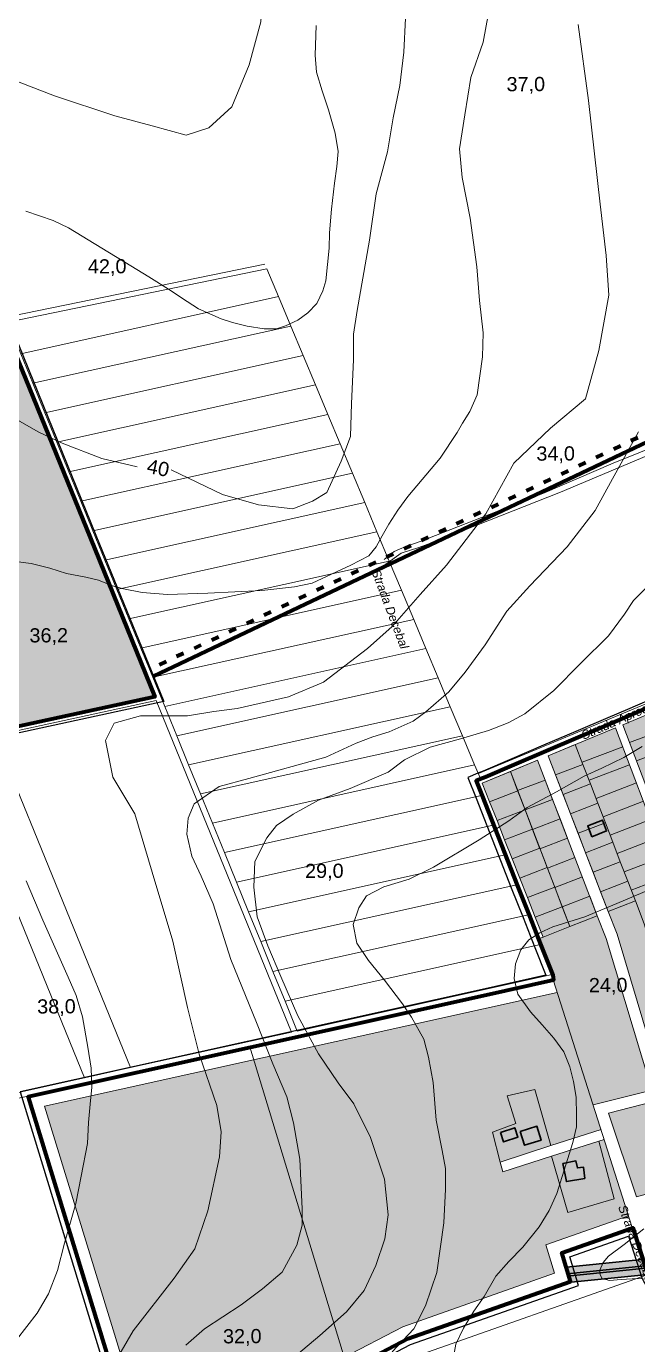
# Model space of a CAD drawing. Header units: metres. Extents: x 783184 to 1587399, y 282652 to 580595.
# Drawn here: x 786409 to 786883, y 289931 to 290953 of the extents above; entities that cross this region are included whole.
import ezdxf

# ---------------------------------------------------------------- set-up
doc = ezdxf.new("R2010")
doc.units = ezdxf.units.M
doc.header["$LTSCALE"] = 0.5
doc.linetypes.add('ACAD_ISO03W100', pattern=[30, 12, -18])
for name, color, linetype in [('canal', 7, 'CONTINUOUS'), ('cladiri', 18, 'CONTINUOUS'), ('curbe  de nivelI', 7, 'CONTINUOUS'), ('denumire strazi', 3, 'CONTINUOUS'), ('Limita intravilan existent', 1, 'CONTINUOUS'), ('Limita intravilan propus', 5, 'CONTINUOUS'), ('locuinte si functiuni complementare', 51, 'CONTINUOUS'), ('proprietati extravilan', 7, 'CONTINUOUS'), ('strazi', 7, 'CONTINUOUS')]:
    doc.layers.add(name, color=color, linetype=linetype)
doc.layers.add('cote de nivel', color=1, linetype='CONTINUOUS', lineweight=211)
doc.layers.add('Limite proprietati', color=7, linetype='CONTINUOUS', lineweight=5)
doc.styles.add('arial', font='arial.ttf')
doc.styles.add('ARIAL_ITALIC', font='ariali.ttf')

msp = doc.modelspace()

# ---------------------------------------------------------------- hatches: boundary and pattern name
at = {"layer": 'canal', "lineweight": 40, "true_color": 0xd1ffff}
h = msp.add_hatch(color=7, dxfattribs=at)
h.paths.add_polyline_path([(787008.8647, 290071.06883), (786966.40076, 290040.4707), (786944.0587, 290023.86537), (786928.556, 290013.32895), (786912.24827, 289999.68281), (786828.0981, 289991.08701), (786828.6062, 289986.11289), (786914.28137, 289994.86447), (786931.57317, 290009.33406), (786946.95657, 290019.78941), (786969.35374, 290036.43569), (786986.99336, 290049.14623), (787070.44537, 289999.29814), (787112.43364, 289974.45263), (787132.98051, 289962.83737), (787143.72198, 289866.90314), (787246.48678, 289811.92527), (787273.96368, 289797.95278), (787291.3175, 289796.18621), (787315.90207, 289800.0407), (787346.80484, 289813.38592), (787405.65953, 289827.8701), (787433.84099, 289845.28068), (787448.1879, 289867.52125), (787448.1879, 289909.67254), (787453.91518, 289947.66063), (787525.47942, 289974.76899), (787573.87722, 289985.84742), (787640.50162, 289993.43827), (787690.50284, 290043.68561), (787733.8678, 290115.46533), (787754.91634, 290152.17971), (787773.83614, 290193.20682), (787773.83614, 290230.90105), (787778.38665, 290267.26585), (787784.15182, 290305.91923), (787789.26361, 290354.13001), (787791.94178, 290388.14051), (787790.79335, 290424.57057), (787797.80555, 290424.72564), (787815.74845, 290430.8634), (787820.97919, 290431.56745), (787831.60136, 290434.75248), (787837.8093, 290436.61391), (787841.36544, 290437.6802), (787849.36048, 290438.32234), (787861.14548, 290439.75765), (787865.16543, 290441.26436), (787872.35588, 290443.18559), (787894.26025, 290443.32836), (787905.6629, 290444.97694), (787913.28585, 290447.13227), (787927.5367, 290453.00151), (787938.33239, 290457.8607), (787944.25085, 290459.79552), (787953.48628, 290462.15036), (787965.0848, 290466.34627), (787970.20975, 290471.52502), (787977.47556, 290473.68703), (787980.54028, 290473.9927), (787992.56877, 290474.41488), (788007.84641, 290482.3355), (788010.99266, 290485.42943), (788016.46708, 290487.79593), (788020.25049, 290487.54382), (788021.42462, 290487.70386), (788023.20435, 290488.62022), (788023.83033, 290490.28867), (788025.12873, 290491.87478), (788035.11345, 290493.08815), (788040.77847, 290493.3432), (788042.55354, 290493.96937), (788045.23994, 290495.51843), (788048.33378, 290498.82884), (788051.49467, 290503.36392), (788057.08208, 290511.63931), (788060.09766, 290515.37748), (788094.99294, 290557.82029), (788124.36896, 290598.87946), (788131.17555, 290604.25615), (788152.71098, 290610.87632), (788173.20884, 290616.07059), (788188.65561, 290621.12042), (788195.52188, 290621.58958), (788205.24271, 290616.27051), (788328.7795, 290544.88186), (788508.77375, 290453.42447), (788574.32579, 290417.63538), (788591.72981, 290406.21953), (788608.41038, 290391.17982), (788637.08309, 290356.15226), (788649.4435, 290337.79607), (788658.32684, 290315.68891), (788681.01376, 290282.99906), (788706.57767, 290256.90519), (788773.32612, 290212.6354), (788776.08971, 290216.80224), (788709.78047, 290260.78073), (788684.88078, 290286.19661), (788662.75604, 290318.07641), (788653.88596, 290340.15055), (788641.10004, 290359.13866), (788612.03966, 290394.63982), (788594.793, 290410.18993), (788576.89915, 290421.92708), (788511.10473, 290457.84849), (788331.16456, 290549.27841), (788207.69395, 290620.62881), (788196.63953, 290626.67761), (788187.69367, 290626.06635), (788171.8163, 290620.87575), (788151.36143, 290615.69237), (788128.81116, 290608.76024), (788120.71433, 290602.36435), (788091.02416, 290560.8661), (788056.22067, 290518.53493), (788053.05709, 290514.61329), (788047.37152, 290506.19253), (788044.43644, 290501.98142), (788042.09618, 290499.47735), (788040.08388, 290498.31699), (788034.69882, 290498.07455), (788022.5319, 290496.59599), (788019.43878, 290492.81748), (788019.36247, 290492.61408), (788015.59301, 290492.86526), (788008.15219, 290489.64872), (788004.87711, 290486.4281), (787991.26755, 290479.37229), (787980.20412, 290478.98398), (787976.50573, 290478.61511), (787967.55648, 290475.95218), (787962.3238, 290470.66456), (787952.01464, 290466.9351), (787942.85481, 290464.59954), (787936.52429, 290462.53001), (787925.55803, 290457.59404), (787911.6482, 290451.86525), (787904.62045, 290449.87821), (787893.88446, 290448.32602), (787871.68341, 290448.18131), (787863.63905, 290446.03193), (787859.94904, 290444.64888), (787848.85787, 290443.29807), (787840.43694, 290442.62173), (787836.37324, 290441.40324), (787830.16529, 290439.54181), (787819.92111, 290436.47012), (787814.59479, 290435.75321), (787796.92037, 290429.70728), (787785.63681, 290429.45777), (787786.93559, 290388.25835), (787784.28435, 290354.58995), (787779.19087, 290306.55191), (787773.43266, 290267.94516), (787768.83614, 290231.21267), (787768.83614, 290194.30417), (787750.46856, 290154.47454), (787729.55857, 290118.00183), (787686.53429, 290046.78602), (787638.19391, 289998.20769), (787573.03376, 289990.78367), (787524.0292, 289979.56635), (787449.40733, 289951.29977), (787443.1879, 289910.04733), (787443.1879, 289868.99402), (787430.25183, 289848.94053), (787403.70082, 289832.53725), (787345.20523, 289818.14145), (787314.50155, 289804.8822), (787291.18122, 289801.22593), (787275.39834, 289802.83258), (787248.79954, 289816.35855), (787148.39843, 289870.07186), (787134.18964, 289996.97351)])
h.paths.add_polyline_path([(787069.42331, 289997.57901), (786987.09617, 290046.75518), (786970.53493, 290034.82169), (786948.11572, 290018.15902), (786932.78003, 290007.73611), (786915.09461, 289992.93714), (786828.80944, 289984.12324), (786829.31753, 289979.14913), (786917.12771, 289988.1188), (786935.79719, 290003.74122), (786951.01358, 290014.08305), (786967.11513, 290026.05023), (787129.61623, 289929.97541), (787137.17494, 289862.46693), (787243.24893, 289805.7187), (787271.95516, 289791.12107), (787291.5083, 289789.13061), (787317.86279, 289793.2626), (787349.04429, 289806.72819), (787408.40172, 289821.3361), (787438.86583, 289840.15689), (787455.1879, 289865.45937), (787455.1879, 289909.14783), (787460.22617, 289942.56584), (787527.50972, 289968.05268), (787575.05806, 289978.93667), (787643.73242, 289986.76109), (787696.05881, 290039.34503), (787739.90072, 290111.91424), (787761.14323, 290148.96695), (787780.83614, 290191.67053), (787780.83614, 290230.46477), (787785.32224, 290266.31482), (787791.09714, 290305.03348), (787796.23458, 290353.4861), (787798.95046, 290387.97553), (787798.01252, 290417.7285), (787799.0448, 290417.75133), (787817.36358, 290424.01767), (787822.46049, 290424.70371), (787833.61185, 290428.04741), (787839.8198, 290429.90884), (787842.66533, 290430.76207), (787850.06412, 290431.35631), (787862.8205, 290432.90993), (787867.30236, 290434.58977), (787873.29734, 290436.19157), (787894.78635, 290436.33164), (787907.12232, 290438.11516), (787915.57858, 290440.5061), (787930.30684, 290446.57196), (787940.86374, 290451.32367), (787946.20531, 290453.0699), (787955.54658, 290455.45172), (787968.95019, 290460.30065), (787973.92433, 290465.32701), (787978.83331, 290466.78772), (787981.01089, 290467.00491), (787994.39047, 290467.47451), (788012.00342, 290476.60586), (788014.96931, 290479.52242), (788017.69077, 290480.69886), (788020.49294, 290480.51215), (788023.56067, 290480.93029), (788028.80964, 290483.63293), (788029.45343, 290485.34883), (788035.69392, 290486.10719), (788042.12922, 290486.39692), (788045.49101, 290487.58282), (788049.6412, 290489.97595), (788053.79006, 290494.41522), (788057.26708, 290499.40388), (788062.71708, 290507.47574), (788065.52545, 290510.95706), (788100.54924, 290553.55617), (788129.48546, 290594.00062), (788134.4857, 290597.95043), (788154.60034, 290604.13384), (788175.1584, 290609.34337), (788190.00234, 290614.19612), (788193.95718, 290614.46635), (788201.81099, 290610.16887), (788325.44042, 290538.72668), (788505.51037, 290447.23083), (788570.72307, 290411.62701), (788587.44134, 290400.66097), (788603.32938, 290386.33583), (788631.45935, 290351.9713), (788643.22404, 290334.49979), (788652.12596, 290312.3464), (788675.59993, 290278.52249), (788702.09376, 290251.47942), (788769.4571, 290206.80182), (788772.22069, 290210.96866), (788705.29655, 290255.35497), (788679.46695, 290281.72004), (788656.55516, 290314.73391), (788647.66651, 290336.85428), (788635.47631, 290354.9577), (788606.95867, 290389.79582), (788590.50453, 290404.63137), (788573.29644, 290415.91871), (788507.84135, 290451.65485), (788327.82548, 290543.12324), (788204.26222, 290614.52718), (788195.07482, 290619.55437), (788189.04039, 290619.14205), (788173.76586, 290614.14853), (788153.25079, 290608.94989), (788132.12131, 290602.45452), (788125.83082, 290597.48551), (788096.58045, 290556.60197), (788061.64846, 290514.1145), (788058.69208, 290510.44972), (788053.14393, 290502.23248), (788049.89271, 290497.5678), (788046.49744, 290493.93487), (788043.39281, 290492.14464), (788041.1644, 290491.35855), (788035.2793, 290491.09359), (788026.16747, 290489.98629), (788025.58695, 290489.27715), (788024.80586, 290487.19528), (788021.43637, 290485.46037), (788016.8167, 290485.76819), (788012.12884, 290483.74171), (788009.03413, 290480.69846), (787993.08926, 290472.43191), (787980.67474, 290471.99619), (787977.86349, 290471.7158), (787971.27106, 290469.75416), (787966.1892, 290464.61895), (787954.07494, 290460.23646), (787944.80927, 290457.87391), (787939.05563, 290455.99298), (787928.32817, 290451.1645), (787913.94092, 290445.23908), (787906.07988, 290443.01643), (787894.41056, 290441.3293), (787872.62487, 290441.1873), (787865.77598, 290439.35734), (787861.62406, 290437.80116), (787849.56152, 290436.33205), (787841.73683, 290435.70359), (787838.38373, 290434.69818), (787832.17579, 290432.83674), (787821.40242, 290429.60638), (787816.20991, 290428.90748), (787798.15962, 290422.73298), (787792.85597, 290422.61569), (787793.94426, 290388.09337), (787791.25532, 290353.94604), (787786.13619, 290305.66616), (787780.36825, 290266.99413), (787775.83614, 290230.7764), (787775.83614, 290192.76788), (787756.69545, 290151.26178), (787735.59149, 290114.45074), (787692.09026, 290042.44544), (787641.42471, 289991.5305), (787574.2146, 289983.87292), (787526.0595, 289972.85004), (787455.71832, 289946.20498), (787450.1879, 289909.52262), (787450.1879, 289866.93214), (787435.27666, 289843.81674), (787406.44301, 289826.00324), (787347.44468, 289811.48371), (787316.46228, 289798.1041), (787291.37202, 289794.17033), (787273.38982, 289796.00087), (787245.56168, 289810.15197), (787141.8514, 289865.63565), (787131.10665, 289961.59922), (787111.43218, 289972.72131)])
at = {"layer": 'canal', "lineweight": 40, "true_color": 0x00c2c2}
msp.add_hatch(color=132, dxfattribs=at).paths.add_polyline_path([(787132.98051, 289962.83737), (787112.43364, 289974.45263), (787070.44537, 289999.29814), (786986.99336, 290049.14623), (786969.35374, 290036.43569), (786946.95657, 290019.78941), (786931.57317, 290009.33406), (786914.28137, 289994.86447), (786828.6062, 289986.11289), (786828.80944, 289984.12324), (786915.09461, 289992.93714), (786932.78003, 290007.73611), (786948.11572, 290018.15902), (786970.53493, 290034.82169), (786987.09617, 290046.75518), (787069.42331, 289997.57901), (787111.43218, 289972.72131), (787131.10665, 289961.59922), (787141.8514, 289865.63565), (787245.56168, 289810.15197), (787273.38982, 289796.00087), (787291.37202, 289794.17033), (787316.46228, 289798.1041), (787347.44468, 289811.48371), (787406.44301, 289826.00324), (787435.27666, 289843.81674), (787450.1879, 289866.93214), (787450.1879, 289909.52262), (787455.71832, 289946.20498), (787526.0595, 289972.85004), (787574.2146, 289983.87292), (787641.42471, 289991.5305), (787692.09026, 290042.44544), (787735.59149, 290114.45074), (787756.69545, 290151.26178), (787775.83614, 290192.76788), (787775.83614, 290230.7764), (787780.36825, 290266.99413), (787786.13619, 290305.66616), (787791.25532, 290353.94604), (787793.94426, 290388.09337), (787792.85597, 290422.61569), (787798.15962, 290422.73298), (787816.20991, 290428.90748), (787821.40242, 290429.60638), (787832.17579, 290432.83674), (787838.38373, 290434.69818), (787841.73683, 290435.70359), (787849.56152, 290436.33205), (787861.62406, 290437.80116), (787865.77598, 290439.35734), (787872.62487, 290441.1873), (787894.41056, 290441.3293), (787906.07988, 290443.01643), (787913.94092, 290445.23908), (787928.32817, 290451.1645), (787939.05563, 290455.99298), (787944.80927, 290457.87391), (787945.489, 290458.04723), (787954.07494, 290460.23646), (787966.1892, 290464.61895), (787971.27106, 290469.75416), (787977.86349, 290471.7158), (787980.67474, 290471.99619), (787993.08926, 290472.43191), (788009.03413, 290480.69846), (788012.12884, 290483.74171), (788016.8167, 290485.76819), (788020.31976, 290485.53477), (788022.03492, 290485.76856), (788024.80586, 290487.19528), (788025.58695, 290489.27715), (788026.16747, 290489.98629), (788035.2793, 290491.09359), (788041.1644, 290491.35855), (788043.39281, 290492.14464), (788046.49744, 290493.93487), (788049.89271, 290497.5678), (788053.14393, 290502.23248), (788058.69208, 290510.44972), (788061.64846, 290514.1145), (788096.58045, 290556.60197), (788125.83082, 290597.48551), (788132.12131, 290602.45452), (788153.25079, 290608.94989), (788173.76586, 290614.14853), (788189.04039, 290619.14205), (788195.07482, 290619.55437), (788204.26222, 290614.52718), (788327.82548, 290543.12324), (788507.84135, 290451.65485), (788573.29644, 290415.91871), (788590.50453, 290404.63137), (788606.95867, 290389.79582), (788635.47631, 290354.9577), (788647.66651, 290336.85428), (788656.55516, 290314.73391), (788679.46695, 290281.72004), (788705.29655, 290255.35497), (788772.22069, 290210.96866), (788773.32612, 290212.6354), (788706.57767, 290256.90519), (788681.01376, 290282.99906), (788658.32684, 290315.68891), (788649.4435, 290337.79607), (788637.08309, 290356.15226), (788608.41038, 290391.17982), (788591.72981, 290406.21953), (788574.32579, 290417.63538), (788508.77375, 290453.42447), (788328.7795, 290544.88186), (788205.24271, 290616.27051), (788195.52188, 290621.58958), (788188.65561, 290621.12042), (788173.20884, 290616.07059), (788152.71098, 290610.87632), (788131.17555, 290604.25615), (788124.36896, 290598.87946), (788094.99294, 290557.82029), (788060.09766, 290515.37748), (788057.08208, 290511.63931), (788051.49467, 290503.36392), (788048.33378, 290498.82884), (788045.23994, 290495.51843), (788042.55354, 290493.96937), (788040.77847, 290493.3432), (788035.11345, 290493.08815), (788025.12873, 290491.87478), (788023.83033, 290490.28867), (788023.20435, 290488.62022), (788021.42462, 290487.70386), (788020.25049, 290487.54382), (788016.46708, 290487.79593), (788010.99266, 290485.42943), (788007.84641, 290482.3355), (787992.56877, 290474.41488), (787980.54028, 290473.9927), (787977.47556, 290473.68703), (787970.20975, 290471.52502), (787965.0848, 290466.34627), (787953.48628, 290462.15036), (787944.99485, 290459.98523), (787944.25085, 290459.79552), (787938.33239, 290457.8607), (787927.5367, 290453.00151), (787913.28585, 290447.13227), (787905.6629, 290444.97694), (787894.26025, 290443.32836), (787872.35588, 290443.18559), (787865.16543, 290441.26436), (787861.14548, 290439.75765), (787849.36048, 290438.32234), (787841.36544, 290437.6802), (787837.8093, 290436.61391), (787831.60136, 290434.75248), (787820.97919, 290431.56745), (787815.74845, 290430.8634), (787797.80555, 290424.72564), (787790.79335, 290424.57057), (787791.94178, 290388.14051), (787789.26361, 290354.13001), (787784.15182, 290305.91923), (787778.38665, 290267.26585), (787773.83614, 290230.90105), (787773.83614, 290193.20682), (787754.91634, 290152.17971), (787733.8678, 290115.46533), (787690.50284, 290043.68561), (787640.50162, 289993.43827), (787573.87722, 289985.84742), (787525.47942, 289974.76899), (787453.91518, 289947.66063), (787448.1879, 289909.67254), (787448.1879, 289867.52125), (787433.84099, 289845.28068), (787405.65953, 289827.8701), (787346.80484, 289813.38592), (787315.90207, 289800.0407), (787291.3175, 289796.18621), (787273.96368, 289797.95278), (787246.48678, 289811.92527), (787143.72198, 289866.90314)])
at = {"layer": 'cladiri', "lineweight": 30}
for points in [[(786844.6593, 290333.2494), (786847.92499, 290324.89812), (786859.28625, 290329.34085), (786856.02056, 290337.69213)], [(786788.04199, 290099.24004), (786776.99023, 290095.62752), (786779.41477, 290088.21013), (786790.46653, 290091.82264)], [(786841.4068, 290068.59492), (786836.62533, 290068.09235), (786835.49671, 290073.59221), (786825.3136, 290071.50254), (786828.18285, 290057.52051), (786842.30855, 290060.01562)]]:
    msp.add_hatch(color=256, dxfattribs=at).paths.add_polyline_path(points)
h = msp.add_hatch(color=256, dxfattribs=at)
h.paths.add_polyline_path([(786805.18818, 290100.37518), (786795.3751, 290097.39414), (786798.67357, 290086.55452), (786808.48153, 290089.534)])
h.paths.add_polyline_path([(786795.3751, 290097.39414), (786792.27698, 290096.45298), (786795.57034, 290085.61181), (786798.67357, 290086.55452)])
at = {"layer": 'locuinte si functiuni complementare', "lineweight": 30}
h = msp.add_hatch(color=256, dxfattribs=at)
h.paths.add_polyline_path([(786200.18992, 290683.81017), (786128.22514, 290669.05484), (786128.414, 290668.602), (786105.67, 290663.94), (786224.43593, 290372.06237), (786318.73389, 290392.48688)])
h.paths.add_polyline_path([(786279.51157, 290700.07391), (786200.18992, 290683.81017), (786318.73389, 290392.48688), (786397.71263, 290409.59331)])
h.paths.add_polyline_path([(786390.95004, 290722.92273), (786279.51157, 290700.07391), (786397.71263, 290409.59331), (786508.66936, 290433.62603)])
h.paths.add_polyline_path([(786263.41974, 291025.37448), (786008.35064, 290963.58581), (786126.64545, 290672.85357), (786385.283, 290725.89398)])
at = {"layer": 'locuinte si functiuni complementare', "linetype": 'ByBlock', "lineweight": 5}
for points in [[(786930.98601, 290436.28136), (786871.79918, 290411.63844), (786920.43711, 290283.33956), (786962.91405, 290145.752), (787022.32378, 290160.76421), (786978.85092, 290306.57131)], [(786888.37227, 290257.44957), (786881.5631, 290275.17277), (786860.45253, 290266.85303), (786867.44151, 290249.19992), (786902.93832, 290130.59678), (786924.88371, 290136.14214)]]:
    msp.add_hatch(color=51, dxfattribs=at).paths.add_polyline_path(points)
h = msp.add_hatch(color=51, dxfattribs=at)
h.paths.add_polyline_path([(786866.25725, 290409.33101), (786835.01733, 290396.32402), (786840.26093, 290382.67575), (786871.82511, 290394.6319)])
h.paths.add_polyline_path([(786871.82511, 290394.6319), (786840.26093, 290382.67575), (786840.93126, 290380.93099), (786845.67636, 290368.58024), (786877.11717, 290380.66087)])
h.paths.add_polyline_path([(786877.11717, 290380.66087), (786845.67636, 290368.58024), (786846.73043, 290365.83667), (786851.10255, 290354.45674), (786882.4767, 290366.51175)])
h.paths.add_polyline_path([(786887.85039, 290352.32523), (786882.4767, 290366.51175), (786851.10255, 290354.45674), (786852.5296, 290350.74235), (786856.54308, 290340.2959)])
h.paths.add_polyline_path([(786887.85039, 290352.32523), (786856.54308, 290340.2959), (786858.32877, 290335.64803), (786861.99079, 290326.11638), (786893.23117, 290338.12)])
h.paths.add_polyline_path([(786893.23117, 290338.12), (786861.99079, 290326.11638), (786864.12795, 290320.55371), (786867.45284, 290311.89953), (786898.62612, 290323.87736)])
h.paths.add_polyline_path([(786898.62612, 290323.87736), (786867.45284, 290311.89953), (786869.92712, 290305.45938), (786872.92206, 290297.66402), (786904.08426, 290309.46791)])
h.paths.add_polyline_path([(786904.08426, 290309.46791), (786872.92206, 290297.66402), (786875.72629, 290290.36506), (786878.40205, 290283.40048), (786909.44081, 290295.32663)])
h.paths.add_polyline_path([(786914.86412, 290281.00912), (786909.44081, 290295.32663), (786878.40205, 290283.40048), (786881.5631, 290275.17277), (786888.37227, 290257.44957), (786918.42953, 290269.16538)])
h.paths.add_polyline_path([(786922.03514, 290257.18808), (786918.42953, 290269.16538), (786888.37227, 290257.44957), (786891.97725, 290245.4722)])
h.paths.add_polyline_path([(786922.03514, 290257.18808), (786891.97725, 290245.4722), (786895.58014, 290233.50178), (786925.63829, 290245.21898)])
h.paths.add_polyline_path([(786925.63829, 290245.21898), (786895.58014, 290233.50178), (786899.18002, 290221.54137), (786929.23917, 290233.25739)])
h.paths.add_polyline_path([(786929.23917, 290233.25739), (786899.18002, 290221.54137), (786902.77753, 290209.58882), (786932.83731, 290221.30491)])
h.paths.add_polyline_path([(786932.83731, 290221.30491), (786902.77753, 290209.58882), (786906.37278, 290197.64377), (786936.43299, 290209.36063)])
h.paths.add_polyline_path([(786936.43299, 290209.36063), (786906.37278, 290197.64377), (786909.96573, 290185.70638), (786940.02656, 290197.42331)])
h.paths.add_polyline_path([(786940.02657, 290197.42329), (786909.96574, 290185.70635), (786913.55605, 290173.77772), (786943.61751, 290185.49473)])
h.paths.add_polyline_path([(786943.61751, 290185.49473), (786913.55605, 290173.77772), (786917.14388, 290161.85731), (786947.20587, 290173.57474)])
h.paths.add_polyline_path([(786947.20587, 290173.57474), (786917.14388, 290161.85731), (786920.72974, 290149.9435), (786950.79225, 290161.66135)])
h.paths.add_polyline_path([(786950.79225, 290161.66135), (786920.72974, 290149.9435), (786924.88371, 290136.14214), (786956.0999, 290144.03014)])
h = msp.add_hatch(color=51, dxfattribs=at)
h.paths.add_polyline_path([(786875.72629, 290290.36506), (786854.5457, 290282.22758), (786860.45253, 290266.85303), (786881.5631, 290275.17277)])
h.paths.add_polyline_path([(786875.72629, 290290.36506), (786869.92712, 290305.45938), (786848.74653, 290297.3219), (786854.5457, 290282.22758)])
h.paths.add_polyline_path([(786864.12795, 290320.55371), (786842.94736, 290312.41622), (786848.74653, 290297.3219), (786869.92712, 290305.45938)])
h.paths.add_polyline_path([(786858.32877, 290335.64803), (786837.14818, 290327.51054), (786842.94736, 290312.41622), (786864.12795, 290320.55371)])
h.paths.add_polyline_path([(786852.5296, 290350.74235), (786831.34901, 290342.60486), (786837.14818, 290327.51054), (786858.32877, 290335.64803)])
h.paths.add_polyline_path([(786846.73043, 290365.83667), (786825.54984, 290357.69918), (786831.34901, 290342.60486), (786852.5296, 290350.74235)])
h.paths.add_polyline_path([(786840.93126, 290380.93099), (786819.75067, 290372.7935), (786825.54984, 290357.69918), (786846.73043, 290365.83667)])
h.paths.add_polyline_path([(786835.01733, 290396.32402), (786814.06237, 290387.59925), (786819.75067, 290372.7935), (786840.93126, 290380.93099)])
h = msp.add_hatch(color=51, dxfattribs=at)
h.paths.add_polyline_path([(786805.75057, 290384.13857), (786784.63953, 290375.34882), (786790.29969, 290360.61634), (786811.63803, 290368.81444)])
h.paths.add_polyline_path([(786784.63953, 290375.34882), (786762.91967, 290366.30558), (786768.56091, 290352.0073), (786790.38576, 290360.39231), (786790.29969, 290360.61634)])
h.paths.add_polyline_path([(786790.38576, 290360.39231), (786768.56091, 290352.0073), (786774.3562, 290337.31857), (786796.04865, 290345.65271)])
h.paths.add_polyline_path([(786817.4121, 290353.78546), (786811.63803, 290368.81444), (786790.29969, 290360.61634), (786796.07375, 290345.58736)])
h.paths.add_polyline_path([(786817.4121, 290353.78546), (786796.07375, 290345.58736), (786801.84782, 290330.55839), (786823.18617, 290338.75649)])
h.paths.add_polyline_path([(786796.04865, 290345.65271), (786774.3562, 290337.31857), (786780.18453, 290322.54611), (786801.74381, 290330.8291)])
h.paths.add_polyline_path([(786801.84782, 290330.55839), (786801.74381, 290330.8291), (786780.18453, 290322.54611), (786786.04955, 290307.68063), (786807.47484, 290315.91214)])
h.paths.add_polyline_path([(786823.18617, 290338.75649), (786801.84782, 290330.55839), (786807.62189, 290315.52941), (786828.96023, 290323.72751)])
h.paths.add_polyline_path([(786828.96023, 290323.72751), (786807.62189, 290315.52941), (786813.24532, 290300.89249), (786813.39057, 290300.51443), (786834.72892, 290308.71253)])
h.paths.add_polyline_path([(786807.47484, 290315.91214), (786786.04955, 290307.68063), (786791.95495, 290292.71283), (786813.24532, 290300.89249)])
h.paths.add_polyline_path([(786813.24532, 290300.89249), (786791.95495, 290292.71283), (786797.89338, 290277.66129), (786819.04808, 290285.78884)])
h.paths.add_polyline_path([(786840.49761, 290293.69756), (786834.72892, 290308.71253), (786813.39057, 290300.51443), (786819.04808, 290285.78884), (786819.15926, 290285.49946)])
h.paths.add_polyline_path([(786840.49761, 290293.69756), (786819.15926, 290285.49946), (786824.92795, 290270.48448), (786846.26629, 290278.68258)])
h.paths.add_polyline_path([(786846.26629, 290278.68258), (786824.92795, 290270.48448), (786830.8112, 290255.1713), (786852.07901, 290263.553)])
h.paths.add_polyline_path([(786824.89388, 290270.57316), (786803.87585, 290262.49813), (786810.00216, 290246.9704), (786830.8112, 290255.1713)])
h.paths.add_polyline_path([(786819.04808, 290285.78884), (786797.89338, 290277.66129), (786803.87585, 290262.49813), (786824.89388, 290270.57316)])
at = {"layer": 'locuinte si functiuni complementare', "lineweight": 30}
for points in [[(786859.06799, 290245.8999), (786852.07901, 290263.553), (786830.8112, 290255.1713), (786810.00216, 290246.9704), (786806.4478, 290245.56805), (786808.329, 290240.8), (786817.496, 290217.56), (786818.179, 290213.615), (786817.96592, 290213.56775), (786848.82745, 290116.92353), (786894.23532, 290128.39762)], [(786931.64958, 290112.11164), (786937.97958, 290127.13964), (786938.58658, 290130.26064), (786938.07258, 290130.44964), (786860.63858, 290110.66264), (786882.57158, 290045.70364), (786909.55458, 290053.10664), (786918.41058, 290078.26664)]]:
    msp.add_hatch(color=256, dxfattribs=at).paths.add_polyline_path(points)
h = msp.add_hatch(color=256, dxfattribs=at)
h.paths.add_polyline_path([(786876.31626, 290030.84114), (786857.4075, 290090.05473), (786853.15441, 290088.91277), (786865.17895, 290044.1289), (786829.20183, 290033.58886), (786816.43694, 290077.1602), (786778.80507, 290065.11496), (786776.84968, 290072.47709), (786770.68267, 290095.69606), (786788.89797, 290102.43233), (786782.3001, 290123.93134), (786803.5269, 290128.94814), (786816.14893, 290085.3763), (786854.94531, 290097.7652), (786821.02064, 290204.00177), (786585.74413, 290151.83702), (786655.89702, 289921.30383), (786701.32959, 289944.9377), (786818.93044, 289986.4066), (786812.20219, 290008.51731)])
h.paths.add_polyline_path([(786853.15441, 290088.91277), (786816.43694, 290077.1602), (786829.20183, 290033.58886), (786865.17895, 290044.1289)], flags=17)
h.paths.add_polyline_path([(786803.5269, 290128.94814), (786782.3001, 290123.93134), (786788.89797, 290102.43233), (786770.68267, 290095.69606), (786776.84968, 290072.47709), (786816.14893, 290085.3763)], flags=17)
h.paths.add_polyline_path([(786585.74413, 290151.83702), (786423.55419, 290115.87678), (786507.58353, 289841.46044), (786555.9144, 289869.2932), (786654.44621, 289920.54912), (786655.89702, 289921.30383)])

# ---------------------------------------------------------------- linework, layer by layer
at = {"layer": 'canal', "color": 0, "lineweight": 30}
for points in [[(787780.83614, 290191.67053), (787761.14323, 290148.96695), (787739.90072, 290111.91424), (787696.05881, 290039.34503), (787643.73242, 289986.76109), (787575.05806, 289978.93667), (787527.50972, 289968.05268), (787460.22617, 289942.56584), (787455.1879, 289909.14783), (787455.1879, 289865.45937), (787438.86583, 289840.15689), (787408.40172, 289821.3361), (787349.04429, 289806.72819), (787317.86279, 289793.2626), (787291.5083, 289789.13061), (787271.95516, 289791.12107), (787243.24893, 289805.7187), (787137.17494, 289862.46693), (787129.61623, 289929.97541), (786967.11513, 290026.05023), (786951.01358, 290014.08305), (786935.79719, 290003.74122), (786917.12771, 289988.1188), (786829.31753, 289979.14913)], [(787148.39843, 289870.07186), (787134.18964, 289996.97351), (787008.8647, 290071.06883), (786966.40076, 290040.4707), (786944.0587, 290023.86537), (786928.556, 290013.32895), (786912.24827, 289999.68281), (786828.0981, 289991.08701)], [(787143.72198, 289866.90314), (787132.98051, 289962.83737), (787112.43364, 289974.45263), (787070.44537, 289999.29814), (786986.99336, 290049.14623), (786969.35374, 290036.43569), (786946.95657, 290019.78941), (786931.57317, 290009.33406), (786914.28137, 289994.86447), (786828.6062, 289986.11289)], [(787141.8514, 289865.63565), (787131.10665, 289961.59922), (787111.43218, 289972.72131), (787069.42331, 289997.57901), (786987.09617, 290046.75518), (786970.53493, 290034.82169), (786948.11572, 290018.15902), (786932.78003, 290007.73611), (786915.09461, 289992.93714), (786828.80944, 289984.12324)]]:
    msp.add_lwpolyline(points, dxfattribs=at)
at = {"layer": 'cladiri', "lineweight": 30}
for points in [[(786847.92499, 290324.89812), (786859.28625, 290329.34085), (786856.02056, 290337.69213), (786844.6593, 290333.2494), (786847.92499, 290324.89812)], [(786776.99023, 290095.62752), (786788.04199, 290099.24004), (786790.46653, 290091.82264), (786779.41477, 290088.21013), (786776.99023, 290095.62752)], [(786792.27698, 290096.45298), (786805.18818, 290100.37518), (786808.48153, 290089.534), (786795.57034, 290085.61181), (786792.27698, 290096.45298)], [(786825.3136, 290071.50254), (786835.49671, 290073.59221), (786836.62533, 290068.09235), (786841.4068, 290068.59492), (786842.30855, 290060.01562), (786828.18285, 290057.52051), (786825.3136, 290071.50254)]]:
    msp.add_lwpolyline(points, dxfattribs=at)
at = {"layer": 'curbe  de nivelI', "color": 21, "lineweight": 5}
for points in [[(786593.38569, 290989.79614), (786591.26157, 290956.53537), (786582.05689, 290923.27456), (786568.60392, 290890.72148), (786550.90266, 290874.44492), (786533.2014, 290868.78349), (786507.00355, 290875.86025), (786477.97343, 290883.64468), (786431.24211, 290899.21356), (786379.55446, 290919.0285), (786327.86675, 290944.50487), (786272.63879, 290978.47332), (786244.31677, 290991.91919), (786216.70279, 291001.82664), (786160.76679, 291006.0727), (786125.36427, 291006.0727), (786096.72146, 290991.08893)], [(786706.40193, 290988.85226), (786703.458, 290959.42813), (786701.986, 290932.9464), (786699.04202, 290907.20029), (786693.89007, 290882.18981), (786689.47409, 290855.70807), (786680.64218, 290823.34152), (786675.49024, 290787.29695), (786670.33829, 290757.87283), (786665.92237, 290732.86234), (786662.97838, 290714.47227), (786662.97838, 290694.61097), (786661.50638, 290660.77321), (786660.77042, 290635.0271), (786653.41051, 290615.9014), (786642.37058, 290591.6265), (786631.33072, 290585.00609), (786615.87488, 290579.12124), (786589.37917, 290582.06367), (786561.41146, 290590.15529), (786521.66787, 290609.28099)], [(786769.51121, 290973.15117), (786763.4562, 290940.87506), (786754.03738, 290913.30592), (786749.328, 290884.39192), (786745.29135, 290858.16759), (786747.30964, 290835.9778), (786753.36459, 290804.37412), (786758.74682, 290766.7187), (786760.71569, 290740.44064), (786763.49371, 290715.45162), (786763.03072, 290696.94122), (786758.86365, 290667.3246), (786753.30761, 290654.59871), (786747.52009, 290645.34353), (786743.35302, 290638.17072), (786730.12122, 290618.31303), (786705.119, 290588.69641), (786697.47939, 290578.05293), (786690.53436, 290567.17806), (786685.20978, 290558.15427), (786680.57972, 290549.59321), (786674.7922, 290542.65179), (786660.90202, 290535.24766), (786630.96723, 290521.50968), (786617.30864, 290518.50176), (786591.84337, 290515.72521), (786550.17294, 290513.64276), (786518.68869, 290512.71725), (786499.13081, 290514.11494), (786484.7288, 290517.01611), (786476.1323, 290519.35938), (786465.31783, 290523.82447), (786455.43738, 290526.16774), (786440.47722, 290528.84577), (786427.58241, 290532.97439), (786412.9671, 290536.77436), (786398.90006, 290538.55971)], [(786633.99554, 290953.78694), (786633.24183, 290930.62368), (786634.37237, 290917.44137), (786638.70599, 290903.12912), (786643.60486, 290888.44024), (786648.72489, 290870.39725), (786651.17432, 290856.085), (786650.23225, 290844.40923), (786648.34806, 290831.4152), (786645.89863, 290811.26507), (786644.39126, 290792.99811), (786644.20285, 290781.13403), (786641.56495, 290755.89928), (786639.27969, 290748.01555), (786634.46854, 290738.12087), (786627.62188, 290730.90793), (786619.75742, 290725.26702), (786610.41268, 290721.01325), (786603.26071, 290718.48464), (786593.82343, 290718.57713), (786580.50016, 290720.61155), (786569.11991, 290723.47822), (786560.42277, 290726.43739), (786542.95911, 290734.13556), (786529.72838, 290742.73563), (786521.77143, 290748.09908), (786504.3772, 290758.82606), (786490.49881, 290767.42609), (786467.77911, 290781.24918), (786442.05784, 290796.87725), (786430.07334, 290802.57521), (786408.88566, 290809.88063)], [(786837.28259, 290954.64059), (786845.22638, 290895.66089), (786854.30493, 290815.13097), (786858.84424, 290775.43309), (786861.11389, 290744.80905), (786853.17011, 290701.70851), (786842.95672, 290664.2791), (786815.72094, 290641.59461), (786787.35033, 290614.37321), (786765.70096, 290575.13524), (786735.0607, 290535.43736), (786714.63381, 290512.75287), (786693.07216, 290487.79995), (786673.78016, 290470.78656), (786639.73542, 290444.6994), (786612.49963, 290433.35715), (786572.78081, 290424.28338), (786554.62358, 290422.0149), (786534.19676, 290418.61223), (786497.88236, 290418.61223), (786477.45554, 290412.94113), (786470.64658, 290399.33041), (786476.32071, 290370.97482), (786493.34311, 290342.61922), (786506.96098, 290297.25024), (786522.84849, 290243.94168), (786534.27405, 290192.48955), (786543.35267, 290156.19434), (786556.97059, 290116.4965), (786560.37501, 290096.08044), (786559.24025, 290076.79866), (786550.16163, 290034.83234), (786539.94819, 290005.34251), (786524.06067, 289982.65802), (786492.28558, 289941.8259), (786471.85876, 289906.66497)], [(786495.17216, 290611.48779), (786467.94043, 290618.10824), (786437.02874, 290629.87787), (786418.62896, 290638.70512), (786390.66126, 290654.88839)], [(786883.99354, 290638.69959), (786863.96784, 290602.20147), (786850.53887, 290577.71242), (786828.81531, 290549.5462), (786799.837, 290519.40584), (786781.90034, 290499.80596), (786765.173, 290473.66863), (786749.62366, 290452.4762), (786736.90148, 290437.17055), (786719.16925, 290421.79603), (786709.27422, 290414.49639), (786690.66215, 290406.25491), (786677.93997, 290402.25188), (786665.21778, 290397.30698), (786641.5896, 290386.40511), (786581.74819, 290369.92211), (786558.7529, 290363.71753), (786539.43398, 290350.29564), (786534.72204, 290339.22848), (786533.77968, 290326.74847), (786537.54919, 290309.79453), (786544.85271, 290294.25342), (786554.27653, 290272.82551), (786567.97866, 290229.63299), (786587.76872, 290180.89037), (786600.49097, 290148.86625), (786611.38279, 290123.23479), (786616.56588, 290102.98423), (786621.5134, 290074.9631), (786623.16261, 290036.3458), (786623.16261, 290023.63032), (786619.15746, 290008.32467), (786607.61339, 289987.21108), (786592.53527, 289974.26013), (786575.80793, 289962.01562), (786547.53641, 289943.41336), (786533.12631, 289930.60343)], [(786893.61679, 290521.40988), (786880.13649, 290507.93673), (786873.04157, 290497.30002), (786860.62553, 290480.63583), (786839.34084, 290459.36242), (786818.30656, 290438.27469), (786795.95767, 290420.19227), (786782.8321, 290413.10114), (786767.57813, 290407.07367), (786745.9387, 290400.69164), (786722.52555, 290394.30962), (786702.65986, 290384.38201), (786689.88902, 290374.80899), (786660.34172, 290362.30831), (786635.86437, 290353.0898), (786616.35341, 290342.4531), (786603.22784, 290333.58918), (786595.77825, 290324.01616), (786586.55487, 290305.57918), (786585.84541, 290285.72396), (786588.3286, 290262.67775), (786596.48772, 290240.34065), (786606.7753, 290216.58533), (786619.91558, 290185.89469), (786635.87908, 290156.46645), (786651.13311, 290134.12938), (786663.19442, 290117.81974), (786676.31999, 290091.5825), (786686.97821, 290059.46594), (786689.8162, 290031.81046), (786687.33294, 290013.01893), (786680.23808, 289992.45465), (786671.36944, 289972.95398), (786657.5344, 289956.64435), (786636.95924, 289938.20741), (786562.73709, 289875.60419)], [(786886.92461, 290394.9032), (786872.72555, 290386.38827), (786855.48383, 290377.87333), (786841.8933, 290371.79121), (786820.51637, 290359.75227), (786797.59497, 290347.38534), (786783.59879, 290337.24853), (786760.47458, 290322.44875), (786724.93259, 290301.31013), (786706.27098, 290291.98422), (786686.59513, 290285.90213), (786673.20742, 290279.00911), (786667.07023, 290269.81647), (786662.81051, 290256.84133), (786665.65029, 290242.44703), (786674.77827, 290228.86367), (786687.15173, 290213.65844), (786700.94515, 290195.41215), (786708.04465, 290185.07258), (786717.61013, 290167.86953), (786721.0585, 290153.88068), (786724.7097, 290134.21524), (786727.14382, 290105.22393), (786731.8092, 290081.70648), (786734.44621, 290067.71768), (786734.44621, 290051.70147), (786732.99899, 290025.56614), (786727.72502, 289987.04623), (786718.79993, 289961.29866), (786709.87477, 289943.25513), (786693.03875, 289925.41429)], [(786409.18752, 290290.78096), (786422.05441, 290260.14951), (786441.74157, 290215.94816), (786448.01858, 290201.68968), (786452.89583, 290185.30372), (786457.03294, 290161.6346), (786459.60082, 290145.52252), (786460.0288, 290130.55112), (786459.03022, 290120.28501), (786457.46056, 290103.37153), (786456.74728, 290087.11687), (786451.89683, 290061.59415), (786447.61704, 290040.63417), (786438.9146, 290009.71791), (786433.63617, 289988.61535), (786426.64582, 289970.50709), (786417.63461, 289955.60649), (786401.79932, 289934.93168)], [(786894.20454, 290284.53687), (786867.11454, 290273.13826), (786842.29227, 290262.65345), (786817.55517, 290255.08614), (786807.50805, 290250.36059), (786798.93846, 290245.04437), (786792.73285, 290237.21765), (786788.7436, 290226.43748), (786787.70917, 290214.84561), (786790.36875, 290202.88406), (786800.26807, 290189.15041), (786809.42868, 290178.96095), (786818.44156, 290168.77146), (786826.14453, 290158.04092), (786830.87255, 290146.5224), (786833.67981, 290135.15152), (786835.60063, 290123.04228), (786836.04385, 290109.01331), (786835.89611, 290100.00521), (786833.08885, 290087.89597), (786820.81959, 290048.20257), (786814.76178, 290035.2073), (786806.9309, 290022.35968), (786794.372, 290006.70628), (786783.58617, 289995.63076), (786773.50112, 289984.2979), (786764.3405, 289968.49683), (786756.36194, 289957.12595), (786748.38331, 289943.83536), (786742.47325, 289931.43078), (786740.25695, 289920.20757)], [(786888.23779, 290020.90786), (786872.80004, 290008.62272), (786860.69437, 289999.80035), (786856.53308, 289994.75899), (786854.13718, 289988.83539), (786854.38937, 289985.30644), (786855.90257, 289982.2816), (786861.451, 289980.89523), (786870.53027, 289981.65141), (786883.14032, 289982.40763), (786890.70639, 289981.90351)]]:
    msp.add_lwpolyline(points, dxfattribs=at)
at = {"layer": 'Limita intravilan existent', "color": 0, "lineweight": 25}
msp.add_lwpolyline([(785881.49726, 291242.81502), (785947.86574, 291258.72032), (786012.78512, 291274.27951), (786122.80438, 291003.91089), (786159.79756, 291008.4407), (786269.54014, 291035.02532), (786394.39125, 290728.20454), (786395.94342, 290724.38913), (786463.34726, 290558.74151), (786515.90501, 290429.58096), (786399.13345, 290404.28832), (786320.1584, 290387.1833), (786221.57216, 290365.83408), (786098.77056, 290667.62973), (786121.47898, 290672.28444), (786003.49325, 290962.25705), (785994.54132, 290965.00603)], close=True, dxfattribs=at)
at = {"layer": 'Limita intravilan existent', "color": 1, "lineweight": 211}
msp.add_lwpolyline([(785888.322, 291239.309), (785949.031, 291253.858), (786009.773, 291268.416), (786119.615, 290998.483), (786160.693, 291003.513), (786266.532, 291029.152), (786389.76, 290726.32), (786391.312, 290722.505), (786458.716, 290556.857), (786509.031, 290433.208), (786398.075, 290409.175), (786319.1, 290392.07), (786224.62, 290371.61), (786105.67, 290663.94), (786128.414, 290668.602), (786126.83, 290672.4), (786007.23, 290966.34), (785998.278, 290969.089), (785888.322, 291239.309)], close=True, dxfattribs=at)
at = {"layer": 'Limita intravilan existent', "color": 0, "lineweight": 50}
for points in [[(786902.515, 290429.647), (786877.321, 290418.896), (786862.27, 290412.473), (786837.29, 290401.814), (786812.442, 290391.211), (786787.734, 290380.635), (786765.428, 290371.117), (786761.366, 290369.426), (786758.119, 290368.074), (786762.691, 290356.483), (786790.033, 290287.175), (786799.174, 290264.004), (786808.329, 290240.8), (786817.496, 290217.56), (786818.179, 290213.615), (786818.179, 290213.615), (786818.179, 290213.615), (786818.179, 290213.615), (786763.906, 290201.581), (786583.044, 290161.481), (786410.824, 290123.297), (786501.773, 289826.282)], [(786659.061, 289911.678), (786705.32, 289935.741), (786831.284, 289980.159), (786824.567, 290002.234), (786879.495, 290021.602), (786879.495, 290021.602), (786879.495, 290021.602), (786879.495, 290021.602), (786879.495, 290021.602), (786879.495, 290021.602), (786879.495, 290021.602), (786891.192, 289984.911), (786892.043, 289983.412), (786922.14, 289930.42)]]:
    msp.add_lwpolyline(points, dxfattribs=at)
at = {"layer": 'Limita intravilan propus', "color": 0, "lineweight": 25}
for points in [[(786900.55531, 290434.24696), (786875.35857, 290423.49479), (786860.30749, 290417.07175), (786835.32767, 290406.41283), (786810.47704, 290395.80871), (786785.76907, 290385.23272), (786763.48599, 290375.7245), (786759.44438, 290374.04199), (786751.66735, 290370.80376), (786758.03976, 290354.64835), (786785.38185, 290285.34012), (786794.52285, 290262.16911), (786803.67792, 290238.96494), (786812.18158, 290217.40662), (786762.82363, 290206.46244), (786581.9617, 290166.36246), (786404.45876, 290127.00714), (786498.86776, 289818.69271)], [(786900.55531, 290434.24696), (786875.35857, 290423.49479), (786860.30749, 290417.07175), (786835.32767, 290406.41283), (786810.47704, 290395.80871), (786785.76907, 290385.23272), (786763.48599, 290375.7245), (786759.44438, 290374.04199), (786751.66735, 290370.80376), (786758.03976, 290354.64835), (786785.38185, 290285.34012), (786794.52285, 290262.16911), (786803.67792, 290238.96494), (786812.18158, 290217.40662), (786762.82363, 290206.46244), (786581.9617, 290166.36246), (786404.45876, 290127.00714), (786498.86776, 289818.69271)], [(786661.36846, 289907.24228), (786707.31493, 289931.14271), (786837.46081, 289977.03534), (786830.74384, 289999.11027), (786876.29676, 290015.17255), (786886.58653, 289982.89575), (786887.69484, 289980.9435), (786915.38113, 289932.19605), (786697.29783, 289801.36765)], [(786661.36846, 289907.24228), (786707.31493, 289931.14271), (786837.46081, 289977.03534), (786830.74384, 289999.11027), (786876.29676, 290015.17255), (786886.58653, 289982.89575), (786887.69484, 289980.9435), (786915.38113, 289932.19605), (786697.29783, 289801.36765)]]:
    msp.add_lwpolyline(points, dxfattribs=at)
at = {"layer": 'Limita intravilan propus', "color": 0, "lineweight": 50}
for points in [[(786902.515, 290429.647), (786877.321, 290418.896), (786862.27, 290412.473), (786837.29, 290401.814), (786812.442, 290391.211), (786787.734, 290380.635), (786765.428, 290371.117), (786761.366, 290369.426), (786758.119, 290368.074), (786762.691, 290356.483), (786790.033, 290287.175), (786799.174, 290264.004), (786808.329, 290240.8), (786817.496, 290217.56), (786818.179, 290213.615), (786763.906, 290201.581), (786583.044, 290161.481), (786410.824, 290123.297), (786501.773, 289826.282)], [(786659.061, 289911.678), (786705.32, 289935.741), (786831.284, 289980.159), (786824.567, 290002.234), (786879.495, 290021.602), (786891.192, 289984.911), (786892.043, 289983.412), (786922.14, 289930.42)]]:
    msp.add_lwpolyline(points, dxfattribs=at)
at = {"layer": 'Limita intravilan propus', "color": 1, "lineweight": 211}
for points in [[(786902.515, 290429.647), (786877.321, 290418.896), (786862.27, 290412.473), (786837.29, 290401.814), (786812.442, 290391.211), (786787.734, 290380.635), (786765.428, 290371.117), (786761.366, 290369.426), (786758.119, 290368.074), (786762.691, 290356.483), (786790.033, 290287.175), (786799.174, 290264.004), (786808.329, 290240.8), (786817.496, 290217.56), (786818.179, 290213.615), (786763.906, 290201.581), (786583.044, 290161.481), (786410.824, 290123.297), (786501.773, 289826.282)], [(786902.515, 290429.647), (786877.321, 290418.896), (786862.27, 290412.473), (786837.29, 290401.814), (786812.442, 290391.211), (786787.734, 290380.635), (786765.428, 290371.117), (786761.366, 290369.426), (786758.119, 290368.074), (786762.691, 290356.483), (786790.033, 290287.175), (786799.174, 290264.004), (786808.329, 290240.8), (786817.496, 290217.56), (786818.179, 290213.615), (786763.906, 290201.581), (786583.044, 290161.481), (786410.824, 290123.297), (786501.773, 289826.282)], [(786659.061, 289911.678), (786705.32, 289935.741), (786831.284, 289980.159), (786824.567, 290002.234), (786879.495, 290021.602), (786891.192, 289984.911), (786892.043, 289983.412), (786922.14, 289930.42)], [(786659.061, 289911.678), (786705.32, 289935.741), (786831.284, 289980.159), (786824.567, 290002.234), (786879.495, 290021.602), (786891.192, 289984.911), (786892.043, 289983.412), (786922.14, 289930.42)]]:
    msp.add_lwpolyline(points, dxfattribs=at)
at = {"layer": 'Limite proprietati', "color": 0, "linetype": 'ByBlock', "lineweight": 5}
for p, q in [((786876.96664, 290398.00753), (786908.40337, 290409.76924)), ((786840.26146, 290382.67595), (786871.82511, 290394.6319)), ((786882.35481, 290383.79443), (786913.72937, 290395.52954)), ((786845.67736, 290368.58063), (786877.11717, 290380.66087)), ((786851.10402, 290354.4573), (786882.48828, 290366.51621)), ((786856.54503, 290340.29664), (786887.86582, 290352.33116)), ((786861.99321, 290326.11731), (786893.23117, 290338.12)), ((786867.45284, 290311.89953), (786898.62612, 290323.87736)), ((786872.92544, 290297.66531), (786904.08426, 290309.46791)), ((786878.4059, 290283.40196), (786909.44081, 290295.32663))]:
    msp.add_line(p, q, dxfattribs=at)
at = {"layer": 'Limite proprietati', "color": 0, "linetype": 'Continuous', "lineweight": 5, "ltscale": 0.25}
for p, q in [((786840.93126, 290380.93099), (786819.75067, 290372.7935)), ((786784.63953, 290375.34882), (786830.8112, 290255.1713)), ((786811.63803, 290368.81444), (786790.29969, 290360.61634)), ((786790.38576, 290360.39231), (786768.56091, 290352.0073)), ((786817.4121, 290353.78546), (786796.07375, 290345.58736)), ((786852.5296, 290350.74235), (786831.34901, 290342.60486)), ((786796.04865, 290345.65271), (786774.3562, 290337.31857)), ((786828.96023, 290323.72751), (786807.62189, 290315.52941)), ((786864.12795, 290320.55371), (786842.94736, 290312.41622)), ((786807.47484, 290315.91214), (786786.04955, 290307.68063)), ((786813.24532, 290300.89249), (786791.95495, 290292.71283)), ((786834.72892, 290308.71253), (786813.39057, 290300.51443)), ((786840.49761, 290293.69756), (786819.15926, 290285.49946)), ((786875.72629, 290290.36506), (786854.5457, 290282.22758)), ((786819.04808, 290285.78884), (786797.89338, 290277.66129)), ((786846.26629, 290278.68258), (786824.92795, 290270.48448)), ((786824.89388, 290270.57316), (786803.87585, 290262.49813))]:
    msp.add_line(p, q, dxfattribs=at)
for points in [[(786840.93126, 290380.93099), (786835.01733, 290396.32402), (786814.06237, 290387.59925), (786819.75067, 290372.7935)], [(786805.75057, 290384.13857), (786784.63953, 290375.34882), (786790.29969, 290360.61634), (786811.63803, 290368.81444)], [(786840.93126, 290380.93099), (786819.75067, 290372.7935), (786825.54984, 290357.69918), (786846.73043, 290365.83667)], [(786784.63953, 290375.34882), (786762.91967, 290366.30558), (786768.56091, 290352.0073), (786790.38576, 290360.39231)], [(786811.63803, 290368.81444), (786790.29969, 290360.61634), (786796.07375, 290345.58736), (786817.4121, 290353.78546)], [(786846.73043, 290365.83667), (786825.54984, 290357.69918), (786831.34901, 290342.60486), (786852.5296, 290350.74235)], [(786790.38576, 290360.39231), (786768.56091, 290352.0073), (786774.3562, 290337.31857), (786796.04865, 290345.65271)], [(786790.38576, 290360.39231), (786768.56091, 290352.0073), (786774.3562, 290337.31857), (786796.04865, 290345.65271)], [(786817.4121, 290353.78546), (786796.07375, 290345.58736), (786801.84782, 290330.55839), (786823.18617, 290338.75649)], [(786852.5296, 290350.74235), (786831.34901, 290342.60486), (786837.14818, 290327.51054), (786858.32877, 290335.64803)], [(786796.04865, 290345.65271), (786774.3562, 290337.31857), (786780.18453, 290322.54611), (786801.74381, 290330.8291)], [(786801.74381, 290330.8291), (786780.18453, 290322.54611), (786786.04955, 290307.68063), (786807.47484, 290315.91214)], [(786823.18617, 290338.75649), (786801.84782, 290330.55839), (786807.62189, 290315.52941), (786828.96023, 290323.72751)], [(786858.32877, 290335.64803), (786837.14818, 290327.51054), (786842.94736, 290312.41622), (786864.12795, 290320.55371)], [(786864.12795, 290320.55371), (786842.94736, 290312.41622), (786848.74653, 290297.3219), (786869.92712, 290305.45938)], [(786807.47484, 290315.91214), (786786.04955, 290307.68063), (786791.95495, 290292.71283), (786813.24532, 290300.89249)], [(786813.24532, 290300.89249), (786791.95495, 290292.71283), (786797.89338, 290277.66129), (786819.04808, 290285.78884)], [(786869.92712, 290305.45938), (786848.74653, 290297.3219), (786854.5457, 290282.22758), (786875.72629, 290290.36506)], [(786881.5631, 290275.17277), (786875.72629, 290290.36506), (786854.5457, 290282.22758), (786860.45253, 290266.85303)], [(786819.04808, 290285.78884), (786797.89338, 290277.66129), (786803.87585, 290262.49813), (786824.89388, 290270.57316)], [(786846.26629, 290278.68258), (786824.92795, 290270.48448), (786830.8112, 290255.1713), (786852.07901, 290263.553)], [(786830.8112, 290255.1713), (786824.89388, 290270.57316), (786803.87585, 290262.49813), (786810.00216, 290246.9704)]]:
    msp.add_lwpolyline(points, close=True, dxfattribs=at)
at = {"layer": 'Limite proprietati', "color": 0, "linetype": 'ByBlock', "lineweight": 5}
for points in [[(786881.5631, 290275.17277), (786888.37227, 290257.44957), (786924.88371, 290136.14214)], [(786423.55419, 290115.87678), (786821.02064, 290204.00177)], [(786876.31626, 290030.84114), (786812.20219, 290008.51731), (786818.93044, 289986.4066), (786701.32959, 289944.9377), (786654.44621, 289920.54912), (786555.9144, 289869.2932), (786507.58353, 289841.46044), (786423.55419, 290115.87678)]]:
    msp.add_lwpolyline(points, dxfattribs=at)
at = {"layer": 'Limite proprietati', "lineweight": 5}
for points in [[(786810.00216, 290246.9704), (786806.4478, 290245.56805)], [(786776.84968, 290072.47709), (786770.68267, 290095.69606), (786788.89797, 290102.43233), (786782.3001, 290123.93134), (786803.5269, 290128.94814), (786816.14893, 290085.3763), (786776.84968, 290072.47709)], [(786816.43694, 290077.1602), (786829.20183, 290033.58886), (786865.17895, 290044.1289), (786853.15441, 290088.91277), (786816.43694, 290077.1602)]]:
    msp.add_lwpolyline(points, dxfattribs=at)
at = {"layer": 'proprietati extravilan', "color": 0, "lineweight": 5}
msp.add_line((785451.79885, 290534.45858), (786594.31627, 290768.76173), dxfattribs=at)
for points in [[(786604.84764, 290743.62342), (786595.89155, 290765.00154), (786395.0159, 290723.80672), (786405.0146, 290699.31707)], [(786614.43356, 290720.74188), (786604.84764, 290743.62342), (786405.0146, 290699.31707), (786414.37697, 290676.38597)], [(786508.66936, 290433.62603), (786390.95004, 290722.92273), (786279.51157, 290700.07391), (786397.71263, 290409.59331)], [(786624.00878, 290697.88588), (786614.43356, 290720.74188), (786414.37697, 290676.38597), (786423.7289, 290653.48046)], [(786633.57334, 290675.05533), (786624.00878, 290697.88588), (786423.7289, 290653.48046), (786433.07041, 290630.60046)], [(786643.12727, 290652.25015), (786633.57334, 290675.05533), (786433.07041, 290630.60046), (786442.40154, 290607.74588)], [(786451.72232, 290584.91665), (786652.67061, 290629.47026), (786643.12727, 290652.25015), (786442.40154, 290607.74588)], [(786662.20339, 290606.71557), (786652.67061, 290629.47026), (786451.72232, 290584.91665), (786461.03279, 290562.11267)], [(786671.72564, 290583.986), (786662.20339, 290606.71557), (786461.03279, 290562.11267), (786470.33299, 290539.33386)], [(786681.23741, 290561.28146), (786671.72564, 290583.986), (786470.33299, 290539.33386), (786479.62294, 290516.58014)], [(786690.73873, 290538.60187), (786681.23741, 290561.28146), (786479.62294, 290516.58014), (786488.90268, 290493.85143)], [(786700.22963, 290515.94716), (786690.73873, 290538.60187), (786488.90268, 290493.85143), (786498.17225, 290471.14764)], [(786709.71014, 290493.31723), (786700.22963, 290515.94716), (786498.17225, 290471.14764), (786507.43167, 290448.4687)], [(786719.1803, 290470.71201), (786709.71014, 290493.31723), (786507.43167, 290448.4687), (786516.68098, 290425.81451)], [(786728.64014, 290448.13142), (786719.1803, 290470.71201), (786516.68098, 290425.81451), (786525.92022, 290403.185)], [(786738.0897, 290425.57537), (786728.64014, 290448.13142), (786525.92022, 290403.185), (786535.14941, 290380.5801)], [(786510.0092, 290430.33038), (786384.95432, 290403.31334), (786490.07567, 290145.83156), (786614.89402, 290173.42794)], [(786747.52901, 290403.04379), (786738.0897, 290425.57537), (786535.14941, 290380.5801), (786544.3686, 290357.99971)], [(786384.95432, 290403.31334), (786349.276, 290395.60535), (786454.46483, 290137.95828), (786490.07567, 290145.83156)], [(786756.95811, 290380.53659), (786747.52901, 290403.04379), (786544.3686, 290357.99971), (786553.5778, 290335.44376)], [(786349.276, 290395.60535), (786206.79104, 290364.82269), (786312.24936, 290106.51553), (786454.46483, 290137.95828)], [(786762.32916, 290356.90087), (786757.75643, 290368.49198), (786761.37317, 290369.99787), (786756.95811, 290380.53659), (786553.5778, 290335.44376), (786562.87267, 290312.67801)], [(786771.42983, 290333.83218), (786762.32916, 290356.90087), (786562.87267, 290312.67801), (786572.26483, 290289.67395)], [(786780.54384, 290310.72969), (786771.42983, 290333.83218), (786572.26483, 290289.67395), (786581.67075, 290266.63618)], [(786789.67124, 290287.59323), (786780.54384, 290310.72969), (786581.67075, 290266.63618), (786591.0905, 290243.56454)], [(786600.52415, 290220.45889), (786798.8121, 290264.42266), (786789.67124, 290287.59323), (786591.0905, 290243.56454)], [(786807.96648, 290241.21783), (786798.8121, 290264.42266), (786600.52415, 290220.45889), (786609.97174, 290197.31907)], [(786619.43334, 290174.14493), (786817.13444, 290217.97858), (786807.96648, 290241.21783), (786609.97174, 290197.31907)]]:
    msp.add_lwpolyline(points, close=True, dxfattribs=at)
for points in [[(786763.54388, 290201.99952), (786817.81739, 290214.03287), (786817.81739, 290214.03287), (786879.13292, 290022.02066), (786879.13292, 290022.02066), (786879.13292, 290022.02066), (786824.20496, 290002.65196)], [(786582.68207, 290161.89942), (786763.54388, 290201.99952), (786763.68607, 290201.53224)], [(786763.68607, 290201.53224), (786763.54388, 290201.99952)], [(786410.46165, 290123.71526), (786582.68207, 290161.89942), (786658.69907, 289912.09586), (786544.70559, 289852.79683), (786501.41102, 289826.70005), (786410.46165, 290123.71526)], [(786824.20496, 290002.65196), (786830.92217, 289980.57753), (786704.95748, 289936.15934), (786704.95748, 289936.15934), (786658.69907, 289912.09586), (786658.69907, 289912.09586), (786658.69907, 289912.09586), (786582.68207, 290161.89942)], [(786126.91773, 290060.84881), (786410.46165, 290123.71526), (786501.41102, 289826.70005), (786479.52245, 289813.50622), (786126.91773, 290060.84881)], [(786479.52245, 289813.50622), (786544.70559, 289852.79683), (786704.95748, 289936.15934), (786830.92217, 289980.57753), (786824.20496, 290002.65196), (786879.13292, 290022.02066), (786890.82957, 289985.32955), (786890.82957, 289985.32955), (786711.63096, 289922.14119), (786711.63096, 289922.14119), (786711.63096, 289922.14119), (786711.63096, 289922.14119), (786711.63096, 289922.14119), (786711.63096, 289922.14119), (786552.26796, 289839.32819), (786493.25304, 289803.87458), (786493.25304, 289803.87458), (786493.25304, 289803.87458), (786479.52245, 289813.50622)]]:
    msp.add_lwpolyline(points, dxfattribs=at)
at = {"layer": 'strazi', "color": 0, "linetype": 'ByBlock', "lineweight": 20}
msp.add_line((786848.82745, 290116.92353), (786894.23532, 290128.39762), dxfattribs=at)
at = {"layer": 'strazi', "linetype": 'ACAD_ISO03W100', "lineweight": 80}
msp.add_lwpolyline([(787346.27901, 290851.30595), (786924.22689, 290653.50149), (786505.61399, 290454.87114)], dxfattribs=at)
at = {"layer": 'strazi', "color": 0, "lineweight": 20}
for points in [[(787354.85124, 290860.24736), (787058.27354, 290721.37974), (787061.42688, 290712.10261), (787061.05283, 290703.84659), (787058.86394, 290697.24689), (787054.63855, 290691.74003), (787041.42208, 290684.96104), (787025.71194, 290676.83308), (786962.49734, 290653.91771), (786864.45443, 290614.50737), (786809.93997, 290590.84921), (786714.70937, 290553.76114), (786703.64024, 290549.72278), (786698.61378, 290547.88897), (786694.6076, 290545.95762), (786686.74932, 290539.71774)], [(786688.20531, 290536.26092), (786700.03826, 290544.69403), (786713.62878, 290548.94584), (786730.40566, 290555.30648), (786823.43351, 290591.85667), (786915.00672, 290630.53276), (786985.54996, 290657.1023), (787012.80026, 290666.94635), (787034.48136, 290675.28775), (787047.50387, 290682.45094), (787059.33497, 290690.62158), (787066.6913, 290699.68015), (787068.1875, 290708.18377), (787068.1875, 290713.51988), (787068.51999, 290717.68631), (787073.1887, 290720.68307), (787081.70875, 290724.68728), (787154.63483, 290757.54915), (787250.77978, 290801.77479), (787353.42212, 290848.28002), (787356.60826, 290849.78219)]]:
    msp.add_lwpolyline(points, dxfattribs=at)
at = {"layer": 'strazi', "lineweight": 80}
msp.add_lwpolyline([(787352.0132, 290847.36714), (786926.77315, 290648.06858), (786507.90944, 290449.23006)], dxfattribs=at)
at = {"layer": 'strazi', "color": 0, "linetype": 'ByBlock', "lineweight": 20}
for points in [[(786759.98785, 290373.75061), (787001.69158, 290474.38591), (786983.51536, 290520.48457), (786991.8585, 290523.80414), (786994.22638, 290517.85291), (786990.07, 290515.88506), (787006.46304, 290476.37255), (787024.19817, 290483.75671), (787042.57554, 290490.83572), (787043.20501, 290493.70946), (786977.30776, 290655.81515)], [(786871.79918, 290411.63844), (786930.98601, 290436.28136)], [(786871.79918, 290411.63844), (786920.43711, 290283.33956), (786962.91405, 290145.752)], [(786814.06237, 290387.59925), (786866.25725, 290409.33101)], [(786956.0999, 290144.03014), (786914.86412, 290281.00912), (786866.25725, 290409.33101)], [(786762.82517, 290366.26623), (786805.75057, 290384.13857)], [(786805.75057, 290384.13857), (786852.07901, 290263.553), (786859.06799, 290245.8999), (786894.23532, 290128.39762)], [(786814.06237, 290387.59925), (786860.45253, 290266.85303), (786867.44151, 290249.19992), (786902.93832, 290130.59678)], [(786860.63858, 290110.66264), (786938.07258, 290130.44964), (786938.58658, 290130.26064), (786937.97958, 290127.13964), (786931.64958, 290112.11164), (786918.41058, 290078.26664), (786909.55458, 290053.10664), (786882.57158, 290045.70364), (786860.63858, 290110.66264)]]:
    msp.add_lwpolyline(points, dxfattribs=at)
at = {"layer": 'strazi', "lineweight": 20}
for points in [[(786816.14893, 290085.3763), (786854.94531, 290097.7652)], [(786853.15441, 290088.91277), (786857.4075, 290090.05473)], [(786816.43694, 290077.1602), (786778.80507, 290065.11496), (786776.84968, 290072.47709)]]:
    msp.add_lwpolyline(points, dxfattribs=at)

# ---------------------------------------------------------------- texts
at = {"layer": 'cote de nivel', "color": 32, "lineweight": 30, "style": 'arial'}
for s, rotation, p in [('37,0', 0.34675574, (786781.71379, 290902.7466)), ('42,0', 0.34675574, (786457.11666, 290761.46867)), ('34,0', 0.34675574, (786804.84797, 290616.35813)), ('40', 348.82095958, (786502.1326, 290607.0233)), ('36,2', 0.34675574, (786411.79178, 290475.42727)), ('29,0', 0.34675574, (786625.50122, 290292.82083)), ('24,0', 0.34675574, (786845.57844, 290204.29095)), ('38,0', 0.34675574, (786417.77195, 290187.7618)), ('32,0', 0.34675574, (786561.88156, 289932.07644))]:
    msp.add_text(s, height=11, rotation=rotation, dxfattribs=at).set_placement(p)
at = {"layer": 'denumire strazi', "color": 0, "lineweight": 30, "style": 'ARIAL_ITALIC'}
for s, rotation, p in [('Strada Decebal', 290.60968232, (786676.86687, 290530.54194)), ('Strada Aprodu Purice', 23.47007766, (786841.50896, 290399.93885)), ('Strada Decebal', 290.60968232, (786868.08868, 290037.87613))]:
    msp.add_text(s, height=6.75, rotation=rotation, dxfattribs=at).set_placement(p)

doc.saveas('drawing.dxf')
